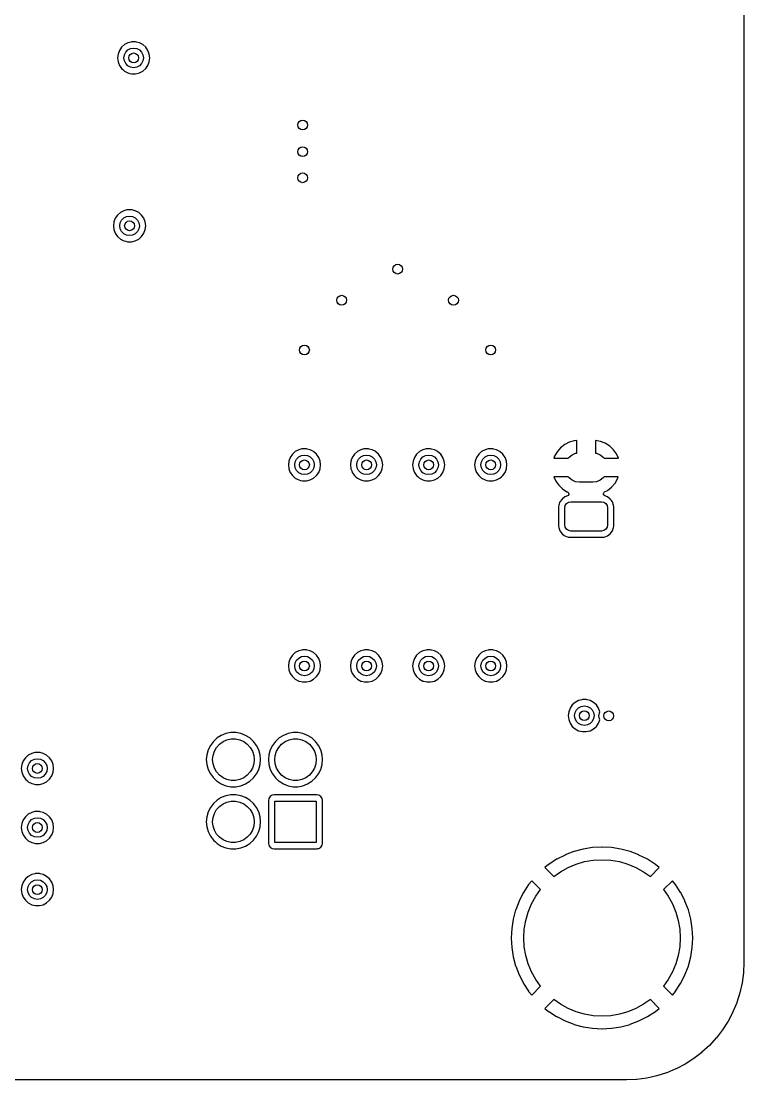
# Model space of a CAD drawing. Extents: x 106.8 to 191.4, y -142.2 to -57.6.
# Drawn here: x 161.81 to 191.36, y -142.21 to -98.93 of the extents above; entities that cross this region are included whole.
import ezdxf

# ---------------------------------------------------------------- set-up
doc = ezdxf.new("R2010")
doc.units = 0
doc.layers.add('BLACK', color=7, linetype='CONTINUOUS')

msp = doc.modelspace()

# ---------------------------------------------------------------- linework, layer by layer
at = {"layer": 'BLACK', "linetype": 'CONTINUOUS'}
for p, q in [((191.362, -62.4105), (191.362, -137.407)), ((166.033, -99.889), (165.914, -99.9944)), ((166.173, -99.8151), (166.033, -99.889)), ((166.302, -99.7834), (166.173, -99.8151)), ((166.328, -99.7771), (166.302, -99.7834)), ((166.487, -99.7771), (166.328, -99.7771)), ((166.517, -99.7846), (166.487, -99.7771)), ((166.641, -99.8151), (166.517, -99.7846)), ((166.782, -99.889), (166.641, -99.8151)), ((166.901, -99.9944), (166.782, -99.889)), ((166.782, -99.889), (166.782, -99.889)), ((165.767, -100.274), (165.748, -100.432)), ((165.823, -100.125), (165.767, -100.274)), ((165.914, -99.9944), (165.823, -100.125)), ((166.007, -100.432), (166.027, -100.308)), ((166.027, -100.308), (166.083, -100.196)), ((166.083, -100.196), (166.172, -100.108)), ((166.172, -100.108), (166.283, -100.051)), ((166.283, -100.051), (166.407, -100.032)), ((166.407, -100.032), (166.531, -100.051)), ((166.531, -100.051), (166.642, -100.108)), ((166.642, -100.108), (166.731, -100.196)), ((166.731, -100.196), (166.788, -100.308)), ((166.788, -100.308), (166.807, -100.432)), ((166.991, -100.125), (166.901, -99.9944)), ((167.047, -100.274), (166.991, -100.125)), ((167.066, -100.432), (167.047, -100.274)), ((165.748, -100.432), (165.767, -100.589)), ((165.767, -100.589), (165.782, -100.629)), ((165.782, -100.629), (165.823, -100.738)), ((165.823, -100.738), (165.914, -100.869)), ((166.027, -100.555), (166.007, -100.432)), ((166.083, -100.667), (166.027, -100.555)), ((166.172, -100.755), (166.083, -100.667)), ((166.283, -100.812), (166.172, -100.755)), ((166.407, -100.832), (166.283, -100.812)), ((166.531, -100.812), (166.407, -100.832)), ((166.642, -100.755), (166.531, -100.812)), ((166.731, -100.667), (166.642, -100.755)), ((166.788, -100.555), (166.731, -100.667)), ((166.807, -100.432), (166.788, -100.555)), ((166.901, -100.869), (166.991, -100.738)), ((166.991, -100.738), (167.047, -100.589)), ((167.047, -100.589), (167.066, -100.432)), ((165.914, -100.869), (165.959, -100.909)), ((165.959, -100.909), (166.033, -100.974)), ((166.033, -100.974), (166.173, -101.048)), ((166.173, -101.048), (166.249, -101.067)), ((166.249, -101.067), (166.328, -101.086)), ((166.328, -101.086), (166.328, -101.086)), ((166.328, -101.086), (166.487, -101.086)), ((166.487, -101.086), (166.641, -101.048)), ((166.487, -101.086), (166.487, -101.086)), ((166.641, -101.048), (166.782, -100.974)), ((166.782, -100.974), (166.901, -100.869)), ((165.746, -106.858), (165.655, -106.989)), ((165.865, -106.753), (165.746, -106.858)), ((166.005, -106.679), (165.865, -106.753)), ((166.134, -106.647), (166.005, -106.679)), ((166.16, -106.641), (166.134, -106.647)), ((166.319, -106.641), (166.16, -106.641)), ((166.349, -106.649), (166.319, -106.641)), ((166.473, -106.679), (166.349, -106.649)), ((166.614, -106.753), (166.473, -106.679)), ((166.733, -106.858), (166.614, -106.753)), ((166.614, -106.753), (166.614, -106.753)), ((166.823, -106.989), (166.733, -106.858)), ((165.599, -107.138), (165.58, -107.296)), ((165.58, -107.296), (165.599, -107.453)), ((165.655, -106.989), (165.599, -107.138)), ((165.839, -107.296), (165.859, -107.172)), ((165.859, -107.419), (165.839, -107.296)), ((165.859, -107.172), (165.915, -107.06)), ((165.915, -107.06), (166.004, -106.972)), ((166.004, -106.972), (166.115, -106.915)), ((166.115, -106.915), (166.239, -106.896)), ((166.239, -106.896), (166.363, -106.915)), ((166.363, -106.915), (166.474, -106.972)), ((166.474, -106.972), (166.563, -107.06)), ((166.563, -107.06), (166.62, -107.172)), ((166.62, -107.172), (166.639, -107.296)), ((166.639, -107.296), (166.62, -107.419)), ((166.879, -107.138), (166.823, -106.989)), ((166.898, -107.296), (166.879, -107.138)), ((166.879, -107.453), (166.898, -107.296)), ((165.599, -107.453), (165.599, -107.453)), ((165.599, -107.453), (165.655, -107.602)), ((165.655, -107.602), (165.746, -107.733)), ((165.746, -107.733), (165.865, -107.838)), ((165.915, -107.531), (165.859, -107.419)), ((166.004, -107.619), (165.915, -107.531)), ((166.115, -107.676), (166.004, -107.619)), ((166.239, -107.696), (166.115, -107.676)), ((166.363, -107.676), (166.239, -107.696)), ((166.474, -107.619), (166.363, -107.676)), ((166.563, -107.531), (166.474, -107.619)), ((166.62, -107.419), (166.563, -107.531)), ((166.614, -107.838), (166.733, -107.733)), ((166.733, -107.733), (166.823, -107.602)), ((166.823, -107.602), (166.879, -107.453)), ((165.865, -107.838), (165.865, -107.838)), ((165.865, -107.838), (166.005, -107.912)), ((166.005, -107.912), (166.082, -107.931)), ((166.082, -107.931), (166.16, -107.95)), ((166.16, -107.95), (166.16, -107.95)), ((166.16, -107.95), (166.319, -107.95)), ((166.319, -107.95), (166.473, -107.912)), ((166.319, -107.95), (166.319, -107.95)), ((166.473, -107.912), (166.614, -107.838)), ((173.313, -116.414), (173.287, -116.42)), ((173.472, -116.414), (173.313, -116.414)), ((173.502, -116.422), (173.472, -116.414)), ((175.853, -116.414), (175.827, -116.42)), ((176.012, -116.414), (175.853, -116.414)), ((176.042, -116.422), (176.012, -116.414)), ((178.393, -116.414), (178.367, -116.42)), ((178.552, -116.414), (178.393, -116.414)), ((178.582, -116.422), (178.552, -116.414)), ((180.933, -116.414), (180.907, -116.42)), ((181.092, -116.414), (180.933, -116.414)), ((181.122, -116.422), (181.092, -116.414)), ((183.869, -116.371), (183.73, -116.531)), ((184.035, -116.24), (183.869, -116.371)), ((184.223, -116.143), (184.035, -116.24)), ((184.426, -116.084), (184.223, -116.143)), ((184.531, -116.074), (184.426, -116.084)), ((184.531, -116.591), (184.531, -116.074)), ((185.501, -116.109), (185.293, -116.069)), ((185.293, -116.069), (185.293, -116.591)), ((185.697, -116.187), (185.501, -116.109)), ((185.875, -116.302), (185.697, -116.187)), ((186.028, -116.448), (185.875, -116.302)), ((172.808, -116.762), (172.752, -116.911)), ((172.899, -116.631), (172.808, -116.762)), ((173.018, -116.526), (172.899, -116.631)), ((173.012, -116.945), (173.068, -116.833)), ((173.158, -116.452), (173.018, -116.526)), ((173.068, -116.833), (173.157, -116.745)), ((173.157, -116.745), (173.268, -116.688)), ((173.287, -116.42), (173.158, -116.452)), ((173.268, -116.688), (173.392, -116.669)), ((173.392, -116.669), (173.516, -116.688)), ((173.626, -116.452), (173.502, -116.422)), ((173.516, -116.688), (173.627, -116.745)), ((173.767, -116.526), (173.626, -116.452)), ((173.627, -116.745), (173.716, -116.833)), ((173.716, -116.833), (173.773, -116.945)), ((173.772, -116.531), (173.767, -116.526)), ((173.886, -116.631), (173.772, -116.531)), ((173.976, -116.762), (173.886, -116.631)), ((174.032, -116.911), (173.976, -116.762)), ((175.348, -116.762), (175.292, -116.911)), ((175.439, -116.631), (175.348, -116.762)), ((175.558, -116.526), (175.439, -116.631)), ((175.552, -116.945), (175.608, -116.833)), ((175.698, -116.452), (175.558, -116.526)), ((175.608, -116.833), (175.697, -116.745)), ((175.697, -116.745), (175.808, -116.688)), ((175.827, -116.42), (175.698, -116.452)), ((175.808, -116.688), (175.932, -116.669)), ((175.932, -116.669), (176.056, -116.688)), ((176.166, -116.452), (176.042, -116.422)), ((176.056, -116.688), (176.167, -116.745)), ((176.307, -116.526), (176.166, -116.452)), ((176.167, -116.745), (176.256, -116.833)), ((176.256, -116.833), (176.313, -116.945)), ((176.312, -116.531), (176.307, -116.526)), ((176.426, -116.631), (176.312, -116.531)), ((176.516, -116.762), (176.426, -116.631)), ((176.572, -116.911), (176.516, -116.762)), ((177.888, -116.762), (177.832, -116.911)), ((177.979, -116.631), (177.888, -116.762)), ((178.098, -116.526), (177.979, -116.631)), ((178.092, -116.945), (178.148, -116.833)), ((178.238, -116.452), (178.098, -116.526)), ((178.148, -116.833), (178.237, -116.745)), ((178.237, -116.745), (178.348, -116.688)), ((178.367, -116.42), (178.238, -116.452)), ((178.348, -116.688), (178.472, -116.669)), ((178.472, -116.669), (178.596, -116.688)), ((178.706, -116.452), (178.582, -116.422)), ((178.596, -116.688), (178.707, -116.745)), ((178.847, -116.526), (178.706, -116.452)), ((178.707, -116.745), (178.796, -116.833)), ((178.796, -116.833), (178.853, -116.945)), ((178.852, -116.531), (178.847, -116.526)), ((178.966, -116.631), (178.852, -116.531)), ((179.056, -116.762), (178.966, -116.631)), ((179.112, -116.911), (179.056, -116.762)), ((180.428, -116.762), (180.372, -116.911)), ((180.519, -116.631), (180.428, -116.762)), ((180.638, -116.526), (180.519, -116.631)), ((180.632, -116.945), (180.688, -116.833)), ((180.778, -116.452), (180.638, -116.526)), ((180.688, -116.833), (180.777, -116.745)), ((180.777, -116.745), (180.888, -116.688)), ((180.907, -116.42), (180.778, -116.452)), ((180.888, -116.688), (181.012, -116.669)), ((181.012, -116.669), (181.136, -116.688)), ((181.246, -116.452), (181.122, -116.422)), ((181.136, -116.688), (181.247, -116.745)), ((181.387, -116.526), (181.246, -116.452)), ((181.247, -116.745), (181.336, -116.833)), ((181.336, -116.833), (181.393, -116.945)), ((181.392, -116.531), (181.387, -116.526)), ((181.506, -116.631), (181.392, -116.531)), ((181.596, -116.762), (181.506, -116.631)), ((181.609, -116.796), (181.596, -116.762)), ((181.652, -116.911), (181.609, -116.796)), ((183.625, -116.714), (183.596, -116.796)), ((183.596, -116.796), (184.18, -116.796)), ((183.73, -116.531), (183.625, -116.714)), ((184.18, -116.796), (184.213, -116.752)), ((184.213, -116.752), (184.337, -116.657)), ((184.337, -116.657), (184.482, -116.597)), ((184.482, -116.597), (184.531, -116.591)), ((185.293, -116.591), (185.342, -116.597)), ((185.342, -116.597), (185.487, -116.657)), ((185.487, -116.657), (185.611, -116.752)), ((185.611, -116.752), (185.645, -116.796)), ((185.645, -116.796), (186.231, -116.796)), ((186.151, -116.62), (186.028, -116.448)), ((186.231, -116.796), (186.151, -116.62)), ((172.752, -116.911), (172.733, -117.069)), ((172.733, -117.069), (172.752, -117.226)), ((172.752, -117.226), (172.785, -117.314)), ((172.992, -117.069), (173.012, -116.945)), ((173.012, -117.192), (172.992, -117.069)), ((173.068, -117.304), (173.012, -117.192)), ((173.773, -117.192), (173.716, -117.304)), ((173.773, -116.945), (173.792, -117.069)), ((173.792, -117.069), (173.773, -117.192)), ((173.976, -117.375), (174.032, -117.226)), ((174.051, -117.069), (174.032, -116.911)), ((174.032, -117.226), (174.051, -117.069)), ((175.292, -116.911), (175.273, -117.069)), ((175.273, -117.069), (175.292, -117.226)), ((175.292, -117.226), (175.325, -117.314)), ((175.532, -117.069), (175.552, -116.945)), ((175.552, -117.192), (175.532, -117.069)), ((175.608, -117.304), (175.552, -117.192)), ((176.313, -117.192), (176.256, -117.304)), ((176.313, -116.945), (176.332, -117.069)), ((176.332, -117.069), (176.313, -117.192)), ((176.516, -117.375), (176.572, -117.226)), ((176.591, -117.069), (176.572, -116.911)), ((176.572, -117.226), (176.591, -117.069)), ((176.591, -117.069), (176.591, -117.069)), ((177.832, -116.911), (177.813, -117.069)), ((177.813, -117.069), (177.832, -117.226)), ((177.832, -117.226), (177.865, -117.314)), ((178.072, -117.069), (178.092, -116.945)), ((178.092, -117.192), (178.072, -117.069)), ((178.148, -117.304), (178.092, -117.192)), ((178.853, -117.192), (178.796, -117.304)), ((178.853, -116.945), (178.872, -117.069)), ((178.872, -117.069), (178.853, -117.192)), ((179.056, -117.375), (179.112, -117.226)), ((179.131, -117.069), (179.112, -116.911)), ((179.112, -117.226), (179.131, -117.069)), ((180.372, -116.911), (180.353, -117.069)), ((180.353, -117.069), (180.372, -117.226)), ((180.372, -117.226), (180.405, -117.314)), ((180.612, -117.069), (180.632, -116.945)), ((180.632, -117.192), (180.612, -117.069)), ((180.688, -117.304), (180.632, -117.192)), ((181.393, -117.192), (181.336, -117.304)), ((181.393, -116.945), (181.412, -117.069)), ((181.412, -117.069), (181.393, -117.192)), ((181.596, -117.375), (181.652, -117.226)), ((181.671, -117.069), (181.652, -116.911)), ((181.652, -117.226), (181.654, -117.208)), ((181.654, -117.208), (181.671, -117.069)), ((172.785, -117.314), (172.808, -117.375)), ((172.808, -117.375), (172.899, -117.506)), ((172.899, -117.506), (172.957, -117.558)), ((172.957, -117.558), (173.018, -117.611)), ((173.018, -117.611), (173.158, -117.685)), ((173.157, -117.392), (173.068, -117.304)), ((173.268, -117.449), (173.157, -117.392)), ((173.158, -117.685), (173.235, -117.704)), ((173.235, -117.704), (173.313, -117.723)), ((173.392, -117.469), (173.268, -117.449)), ((173.516, -117.449), (173.392, -117.469)), ((173.472, -117.723), (173.626, -117.685)), ((173.627, -117.392), (173.516, -117.449)), ((173.626, -117.685), (173.767, -117.611)), ((173.716, -117.304), (173.627, -117.392)), ((173.767, -117.611), (173.886, -117.506)), ((173.886, -117.506), (173.976, -117.375)), ((175.325, -117.314), (175.348, -117.375)), ((175.348, -117.375), (175.439, -117.506)), ((175.439, -117.506), (175.497, -117.558)), ((175.497, -117.558), (175.558, -117.611)), ((175.558, -117.611), (175.698, -117.685)), ((175.697, -117.392), (175.608, -117.304)), ((175.808, -117.449), (175.697, -117.392)), ((175.698, -117.685), (175.775, -117.704)), ((175.775, -117.704), (175.853, -117.723)), ((175.932, -117.469), (175.808, -117.449)), ((176.056, -117.449), (175.932, -117.469)), ((176.012, -117.723), (176.166, -117.685)), ((176.167, -117.392), (176.056, -117.449)), ((176.166, -117.685), (176.307, -117.611)), ((176.256, -117.304), (176.167, -117.392)), ((176.307, -117.611), (176.426, -117.506)), ((176.426, -117.506), (176.516, -117.375)), ((177.865, -117.314), (177.888, -117.375)), ((177.888, -117.375), (177.979, -117.506)), ((177.979, -117.506), (178.037, -117.558)), ((178.037, -117.558), (178.098, -117.611)), ((178.098, -117.611), (178.238, -117.685)), ((178.237, -117.392), (178.148, -117.304)), ((178.348, -117.449), (178.237, -117.392)), ((178.238, -117.685), (178.315, -117.704)), ((178.315, -117.704), (178.393, -117.723)), ((178.472, -117.469), (178.348, -117.449)), ((178.596, -117.449), (178.472, -117.469)), ((178.552, -117.723), (178.706, -117.685)), ((178.707, -117.392), (178.596, -117.449)), ((178.706, -117.685), (178.847, -117.611)), ((178.796, -117.304), (178.707, -117.392)), ((178.847, -117.611), (178.966, -117.506)), ((178.966, -117.506), (179.056, -117.375)), ((180.405, -117.314), (180.428, -117.375)), ((180.428, -117.375), (180.519, -117.506)), ((180.519, -117.506), (180.577, -117.558)), ((180.577, -117.558), (180.638, -117.611)), ((180.638, -117.611), (180.778, -117.685)), ((180.777, -117.392), (180.688, -117.304)), ((180.888, -117.449), (180.777, -117.392)), ((180.778, -117.685), (180.855, -117.704)), ((180.855, -117.704), (180.933, -117.723)), ((181.012, -117.469), (180.888, -117.449)), ((181.136, -117.449), (181.012, -117.469)), ((181.092, -117.723), (181.246, -117.685)), ((181.247, -117.392), (181.136, -117.449)), ((181.246, -117.685), (181.387, -117.611)), ((181.336, -117.304), (181.247, -117.392)), ((181.387, -117.611), (181.447, -117.558)), ((181.447, -117.558), (181.506, -117.506)), ((181.506, -117.506), (181.596, -117.375)), ((184.18, -117.558), (183.593, -117.558)), ((183.593, -117.558), (183.673, -117.733)), ((184.213, -117.601), (184.18, -117.558)), ((184.337, -117.696), (184.213, -117.601)), ((184.482, -117.756), (184.337, -117.696)), ((185.487, -117.696), (185.342, -117.756)), ((185.611, -117.601), (185.487, -117.696)), ((185.645, -117.558), (185.611, -117.601)), ((186.228, -117.558), (185.645, -117.558)), ((186.094, -117.822), (186.2, -117.639)), ((186.2, -117.639), (186.228, -117.558)), ((173.313, -117.723), (173.313, -117.723)), ((173.313, -117.723), (173.472, -117.723)), ((173.472, -117.723), (173.472, -117.723)), ((175.853, -117.723), (175.853, -117.723)), ((175.853, -117.723), (176.012, -117.723)), ((176.012, -117.723), (176.012, -117.723)), ((178.393, -117.723), (178.393, -117.723)), ((178.393, -117.723), (178.552, -117.723)), ((178.552, -117.723), (178.552, -117.723)), ((180.933, -117.723), (180.933, -117.723)), ((180.933, -117.723), (181.092, -117.723)), ((181.092, -117.723), (181.092, -117.723)), ((183.673, -117.733), (183.796, -117.905)), ((183.796, -117.905), (183.949, -118.052)), ((183.949, -118.052), (184.127, -118.166)), ((184.637, -117.777), (184.482, -117.756)), ((185.187, -117.777), (184.637, -117.777)), ((185.342, -117.756), (185.187, -117.777)), ((185.663, -118.178), (185.789, -118.113)), ((185.789, -118.113), (185.955, -117.982)), ((185.955, -117.982), (186.094, -117.822)), ((183.927, -118.466), (183.84, -118.582)), ((184.043, -118.379), (183.927, -118.466)), ((184.149, -118.34), (184.043, -118.379)), ((184.043, -118.379), (184.043, -118.379)), ((184.043, -118.379), (184.043, -118.379)), ((184.127, -118.166), (184.151, -118.176)), ((184.173, -118.326), (184.149, -118.34)), ((184.151, -118.176), (184.196, -118.216)), ((184.205, -118.275), (184.173, -118.326)), ((184.191, -118.596), (184.287, -118.577)), ((184.196, -118.216), (184.205, -118.275)), ((184.287, -118.577), (185.537, -118.577)), ((185.537, -118.577), (185.633, -118.596)), ((185.616, -118.24), (185.647, -118.188)), ((185.626, -118.3), (185.616, -118.24)), ((185.672, -118.339), (185.626, -118.3)), ((185.647, -118.188), (185.663, -118.178)), ((185.781, -118.379), (185.672, -118.339)), ((185.898, -118.466), (185.781, -118.379)), ((185.781, -118.379), (185.781, -118.379)), ((185.946, -118.531), (185.898, -118.466)), ((185.984, -118.582), (185.946, -118.531)), ((183.789, -118.718), (183.783, -118.776)), ((183.783, -118.776), (183.783, -118.776)), ((183.783, -118.776), (183.783, -118.778)), ((183.783, -118.778), (183.783, -118.781)), ((183.783, -118.781), (183.783, -118.781)), ((183.783, -118.781), (183.783, -119.573)), ((183.84, -118.582), (183.789, -118.718)), ((184.037, -118.827), (184.056, -118.731)), ((184.037, -119.527), (184.037, -118.827)), ((184.056, -118.731), (184.11, -118.65)), ((184.11, -118.65), (184.191, -118.596)), ((185.633, -118.596), (185.714, -118.65)), ((185.714, -118.65), (185.768, -118.731)), ((185.768, -118.731), (185.787, -118.827)), ((185.787, -118.827), (185.787, -119.527)), ((186.035, -118.718), (185.984, -118.582)), ((186.042, -118.778), (186.035, -118.718)), ((186.042, -119.575), (186.042, -118.778)), ((183.783, -119.573), (183.783, -119.573)), ((183.783, -119.573), (183.783, -119.575)), ((183.783, -119.575), (183.783, -119.577)), ((183.783, -119.577), (183.783, -119.577)), ((183.783, -119.577), (183.789, -119.635)), ((183.789, -119.635), (183.84, -119.771)), ((183.84, -119.771), (183.927, -119.887)), ((184.056, -119.622), (184.037, -119.527)), ((184.11, -119.703), (184.056, -119.622)), ((184.191, -119.758), (184.11, -119.703)), ((184.287, -119.777), (184.191, -119.758)), ((185.537, -119.777), (184.287, -119.777)), ((185.633, -119.758), (185.537, -119.777)), ((185.714, -119.703), (185.633, -119.758)), ((185.768, -119.622), (185.714, -119.703)), ((185.787, -119.527), (185.768, -119.622)), ((185.898, -119.887), (185.984, -119.771)), ((185.984, -119.771), (186.035, -119.635)), ((186.035, -119.635), (186.042, -119.575)), ((183.927, -119.887), (184.014, -119.952)), ((184.014, -119.952), (184.043, -119.974)), ((184.043, -119.974), (184.179, -120.025)), ((184.179, -120.025), (184.239, -120.031)), ((184.239, -120.031), (185.585, -120.031)), ((185.585, -120.031), (185.588, -120.031)), ((185.588, -120.031), (185.598, -120.03)), ((185.588, -120.031), (185.588, -120.031)), ((185.598, -120.03), (185.645, -120.025)), ((185.645, -120.025), (185.781, -119.974)), ((185.781, -119.974), (185.898, -119.887)), ((173.313, -124.634), (173.287, -124.64)), ((173.472, -124.634), (173.313, -124.634)), ((173.502, -124.642), (173.472, -124.634)), ((175.853, -124.634), (175.827, -124.64)), ((176.012, -124.634), (175.853, -124.634)), ((176.042, -124.642), (176.012, -124.634)), ((178.393, -124.634), (178.367, -124.64)), ((178.552, -124.634), (178.393, -124.634)), ((178.582, -124.642), (178.552, -124.634)), ((180.933, -124.634), (180.907, -124.64)), ((181.092, -124.634), (180.933, -124.634)), ((181.122, -124.642), (181.092, -124.634)), ((172.808, -124.982), (172.752, -125.131)), ((172.899, -124.851), (172.808, -124.982)), ((173.018, -124.746), (172.899, -124.851)), ((173.012, -125.165), (173.068, -125.053)), ((173.158, -124.672), (173.018, -124.746)), ((173.068, -125.053), (173.157, -124.965)), ((173.157, -124.965), (173.268, -124.908)), ((173.287, -124.64), (173.158, -124.672)), ((173.268, -124.908), (173.392, -124.889)), ((173.392, -124.889), (173.516, -124.908)), ((173.626, -124.672), (173.502, -124.642)), ((173.516, -124.908), (173.627, -124.965)), ((173.767, -124.746), (173.626, -124.672)), ((173.627, -124.965), (173.716, -125.053)), ((173.716, -125.053), (173.773, -125.165)), ((173.886, -124.851), (173.767, -124.746)), ((173.767, -124.746), (173.767, -124.746)), ((173.976, -124.982), (173.886, -124.851)), ((174.032, -125.131), (173.976, -124.982)), ((175.348, -124.982), (175.292, -125.131)), ((175.439, -124.851), (175.348, -124.982)), ((175.558, -124.746), (175.439, -124.851)), ((175.552, -125.165), (175.608, -125.053)), ((175.698, -124.672), (175.558, -124.746)), ((175.608, -125.053), (175.697, -124.965)), ((175.697, -124.965), (175.808, -124.908)), ((175.827, -124.64), (175.698, -124.672)), ((175.808, -124.908), (175.932, -124.889)), ((175.932, -124.889), (176.056, -124.908)), ((176.166, -124.672), (176.042, -124.642)), ((176.056, -124.908), (176.167, -124.965)), ((176.307, -124.746), (176.166, -124.672)), ((176.167, -124.965), (176.256, -125.053)), ((176.256, -125.053), (176.313, -125.165)), ((176.426, -124.851), (176.307, -124.746)), ((176.307, -124.746), (176.307, -124.746)), ((176.516, -124.982), (176.426, -124.851)), ((176.572, -125.131), (176.516, -124.982)), ((177.888, -124.982), (177.832, -125.131)), ((177.979, -124.851), (177.888, -124.982)), ((178.098, -124.746), (177.979, -124.851)), ((178.092, -125.165), (178.148, -125.053)), ((178.238, -124.672), (178.098, -124.746)), ((178.148, -125.053), (178.237, -124.965)), ((178.237, -124.965), (178.348, -124.908)), ((178.367, -124.64), (178.238, -124.672)), ((178.348, -124.908), (178.472, -124.889)), ((178.472, -124.889), (178.596, -124.908)), ((178.706, -124.672), (178.582, -124.642)), ((178.596, -124.908), (178.707, -124.965)), ((178.847, -124.746), (178.706, -124.672)), ((178.707, -124.965), (178.796, -125.053)), ((178.796, -125.053), (178.853, -125.165)), ((178.966, -124.851), (178.847, -124.746)), ((178.847, -124.746), (178.847, -124.746)), ((179.056, -124.982), (178.966, -124.851)), ((179.112, -125.131), (179.056, -124.982)), ((180.428, -124.982), (180.372, -125.131)), ((180.519, -124.851), (180.428, -124.982)), ((180.638, -124.746), (180.519, -124.851)), ((180.632, -125.165), (180.688, -125.053)), ((180.778, -124.672), (180.638, -124.746)), ((180.688, -125.053), (180.777, -124.965)), ((180.777, -124.965), (180.888, -124.908)), ((180.907, -124.64), (180.778, -124.672)), ((180.888, -124.908), (181.012, -124.889)), ((181.012, -124.889), (181.136, -124.908)), ((181.246, -124.672), (181.122, -124.642)), ((181.136, -124.908), (181.247, -124.965)), ((181.387, -124.746), (181.246, -124.672)), ((181.247, -124.965), (181.336, -125.053)), ((181.336, -125.053), (181.393, -125.165)), ((181.506, -124.851), (181.387, -124.746)), ((181.387, -124.746), (181.387, -124.746)), ((181.596, -124.982), (181.506, -124.851)), ((181.652, -125.131), (181.596, -124.982)), ((172.752, -125.131), (172.733, -125.289)), ((172.733, -125.289), (172.752, -125.446)), ((172.752, -125.446), (172.752, -125.446)), ((172.752, -125.446), (172.808, -125.595)), ((172.992, -125.289), (173.012, -125.165)), ((173.012, -125.412), (172.992, -125.289)), ((173.068, -125.524), (173.012, -125.412)), ((173.773, -125.412), (173.716, -125.524)), ((173.773, -125.165), (173.792, -125.289)), ((173.792, -125.289), (173.773, -125.412)), ((173.976, -125.595), (174.032, -125.446)), ((174.051, -125.289), (174.032, -125.131)), ((174.032, -125.446), (174.051, -125.289)), ((174.051, -125.289), (174.051, -125.289)), ((175.292, -125.131), (175.273, -125.289)), ((175.273, -125.289), (175.292, -125.446)), ((175.292, -125.446), (175.292, -125.446)), ((175.292, -125.446), (175.348, -125.595)), ((175.532, -125.289), (175.552, -125.165)), ((175.552, -125.412), (175.532, -125.289)), ((175.608, -125.524), (175.552, -125.412)), ((176.313, -125.412), (176.256, -125.524)), ((176.313, -125.165), (176.332, -125.289)), ((176.332, -125.289), (176.313, -125.412)), ((176.516, -125.595), (176.572, -125.446)), ((176.591, -125.289), (176.572, -125.131)), ((176.572, -125.446), (176.591, -125.289)), ((177.832, -125.131), (177.813, -125.289)), ((177.813, -125.289), (177.832, -125.446)), ((177.832, -125.446), (177.832, -125.446)), ((177.832, -125.446), (177.888, -125.595)), ((178.072, -125.289), (178.092, -125.165)), ((178.092, -125.412), (178.072, -125.289)), ((178.148, -125.524), (178.092, -125.412)), ((178.853, -125.412), (178.796, -125.524)), ((178.853, -125.165), (178.872, -125.289)), ((178.872, -125.289), (178.853, -125.412)), ((179.056, -125.595), (179.112, -125.446)), ((179.131, -125.289), (179.112, -125.131)), ((179.112, -125.446), (179.131, -125.289)), ((179.131, -125.289), (179.131, -125.289)), ((180.372, -125.131), (180.353, -125.289)), ((180.353, -125.289), (180.372, -125.446)), ((180.372, -125.446), (180.372, -125.446)), ((180.372, -125.446), (180.428, -125.595)), ((180.612, -125.289), (180.632, -125.165)), ((180.632, -125.412), (180.612, -125.289)), ((180.688, -125.524), (180.632, -125.412)), ((181.393, -125.412), (181.336, -125.524)), ((181.393, -125.165), (181.412, -125.289)), ((181.412, -125.289), (181.393, -125.412)), ((181.596, -125.595), (181.652, -125.446)), ((181.671, -125.289), (181.652, -125.131)), ((181.652, -125.446), (181.671, -125.289)), ((172.808, -125.595), (172.899, -125.726)), ((172.899, -125.726), (173.018, -125.831)), ((173.018, -125.831), (173.018, -125.831)), ((173.018, -125.831), (173.158, -125.905)), ((173.157, -125.612), (173.068, -125.524)), ((173.268, -125.669), (173.157, -125.612)), ((173.158, -125.905), (173.19, -125.913)), ((173.19, -125.913), (173.313, -125.943)), ((173.392, -125.689), (173.268, -125.669)), ((173.516, -125.669), (173.392, -125.689)), ((173.472, -125.943), (173.626, -125.905)), ((173.627, -125.612), (173.516, -125.669)), ((173.626, -125.905), (173.767, -125.831)), ((173.716, -125.524), (173.627, -125.612)), ((173.767, -125.831), (173.886, -125.726)), ((173.886, -125.726), (173.976, -125.595)), ((175.348, -125.595), (175.439, -125.726)), ((175.439, -125.726), (175.558, -125.831)), ((175.558, -125.831), (175.558, -125.831)), ((175.558, -125.831), (175.698, -125.905)), ((175.697, -125.612), (175.608, -125.524)), ((175.808, -125.669), (175.697, -125.612)), ((175.698, -125.905), (175.73, -125.913)), ((175.73, -125.913), (175.853, -125.943)), ((175.932, -125.689), (175.808, -125.669)), ((176.056, -125.669), (175.932, -125.689)), ((176.012, -125.943), (176.166, -125.905)), ((176.167, -125.612), (176.056, -125.669)), ((176.166, -125.905), (176.307, -125.831)), ((176.256, -125.524), (176.167, -125.612)), ((176.307, -125.831), (176.426, -125.726)), ((176.426, -125.726), (176.516, -125.595)), ((177.888, -125.595), (177.979, -125.726)), ((177.979, -125.726), (178.098, -125.831)), ((178.098, -125.831), (178.098, -125.831)), ((178.098, -125.831), (178.238, -125.905)), ((178.237, -125.612), (178.148, -125.524)), ((178.348, -125.669), (178.237, -125.612)), ((178.238, -125.905), (178.27, -125.913)), ((178.27, -125.913), (178.393, -125.943)), ((178.472, -125.689), (178.348, -125.669)), ((178.596, -125.669), (178.472, -125.689)), ((178.552, -125.943), (178.706, -125.905)), ((178.707, -125.612), (178.596, -125.669)), ((178.706, -125.905), (178.847, -125.831)), ((178.796, -125.524), (178.707, -125.612)), ((178.847, -125.831), (178.966, -125.726)), ((178.966, -125.726), (179.056, -125.595)), ((180.428, -125.595), (180.519, -125.726)), ((180.519, -125.726), (180.638, -125.831)), ((180.638, -125.831), (180.638, -125.831)), ((180.638, -125.831), (180.778, -125.905)), ((180.777, -125.612), (180.688, -125.524)), ((180.888, -125.669), (180.777, -125.612)), ((180.778, -125.905), (180.81, -125.913)), ((180.81, -125.913), (180.933, -125.943)), ((181.012, -125.689), (180.888, -125.669)), ((181.136, -125.669), (181.012, -125.689)), ((181.092, -125.943), (181.246, -125.905)), ((181.247, -125.612), (181.136, -125.669)), ((181.246, -125.905), (181.387, -125.831)), ((181.336, -125.524), (181.247, -125.612)), ((181.387, -125.831), (181.506, -125.726)), ((181.506, -125.726), (181.596, -125.595)), ((173.313, -125.943), (173.313, -125.943)), ((173.313, -125.943), (173.472, -125.943)), ((173.472, -125.943), (173.472, -125.943)), ((175.853, -125.943), (175.853, -125.943)), ((175.853, -125.943), (176.012, -125.943)), ((176.012, -125.943), (176.012, -125.943)), ((178.393, -125.943), (178.393, -125.943)), ((178.393, -125.943), (178.552, -125.943)), ((178.552, -125.943), (178.552, -125.943)), ((180.933, -125.943), (180.933, -125.943)), ((180.933, -125.943), (181.092, -125.943)), ((181.092, -125.943), (181.092, -125.943)), ((184.464, -126.778), (184.345, -126.883)), ((184.605, -126.704), (184.464, -126.778)), ((184.734, -126.672), (184.605, -126.704)), ((184.759, -126.666), (184.734, -126.672)), ((184.918, -126.666), (184.759, -126.666)), ((184.949, -126.674), (184.918, -126.666)), ((185.072, -126.704), (184.949, -126.674)), ((185.213, -126.778), (185.072, -126.704)), ((185.332, -126.883), (185.213, -126.778)), ((185.213, -126.778), (185.213, -126.778)), ((184.198, -127.163), (184.179, -127.321)), ((184.255, -127.014), (184.198, -127.163)), ((184.345, -126.883), (184.255, -127.014)), ((184.439, -127.321), (184.458, -127.197)), ((184.458, -127.197), (184.515, -127.085)), ((184.515, -127.085), (184.604, -126.997)), ((184.604, -126.997), (184.715, -126.94)), ((184.715, -126.94), (184.839, -126.921)), ((184.839, -126.921), (184.962, -126.94)), ((184.962, -126.94), (185.074, -126.997)), ((185.074, -126.997), (185.162, -127.085)), ((185.162, -127.085), (185.219, -127.197)), ((185.219, -127.197), (185.239, -127.321)), ((185.422, -127.014), (185.332, -126.883)), ((185.479, -127.163), (185.422, -127.014)), ((185.438, -127.329), (185.458, -127.205)), ((185.458, -127.205), (185.479, -127.163)), ((185.479, -127.163), (185.479, -127.163)), ((184.179, -127.321), (184.198, -127.478)), ((184.198, -127.478), (184.198, -127.478)), ((184.198, -127.478), (184.255, -127.627)), ((184.255, -127.627), (184.345, -127.758)), ((184.458, -127.444), (184.439, -127.321)), ((184.515, -127.556), (184.458, -127.444)), ((184.604, -127.644), (184.515, -127.556)), ((184.715, -127.701), (184.604, -127.644)), ((185.074, -127.644), (184.962, -127.701)), ((185.162, -127.556), (185.074, -127.644)), ((185.219, -127.444), (185.162, -127.556)), ((185.239, -127.321), (185.219, -127.444)), ((185.332, -127.758), (185.422, -127.627)), ((185.422, -127.627), (185.475, -127.487)), ((185.458, -127.452), (185.438, -127.329)), ((185.475, -127.487), (185.458, -127.452)), ((170.183, -128.053), (169.992, -128.127)), ((170.384, -128.015), (170.183, -128.053)), ((170.588, -128.015), (170.384, -128.015)), ((170.384, -128.015), (170.384, -128.015)), ((170.79, -128.053), (170.588, -128.015)), ((170.588, -128.015), (170.588, -128.015)), ((170.981, -128.127), (170.79, -128.053)), ((172.723, -128.053), (172.532, -128.127)), ((172.924, -128.015), (172.723, -128.053)), ((173.128, -128.015), (172.924, -128.015)), ((172.924, -128.015), (172.924, -128.015)), ((173.33, -128.053), (173.128, -128.015)), ((173.128, -128.015), (173.128, -128.015)), ((173.521, -128.127), (173.33, -128.053)), ((184.345, -127.758), (184.464, -127.863)), ((184.464, -127.863), (184.464, -127.863)), ((184.464, -127.863), (184.605, -127.937)), ((184.605, -127.937), (184.682, -127.956)), ((184.682, -127.956), (184.759, -127.975)), ((184.839, -127.721), (184.715, -127.701)), ((184.759, -127.975), (184.759, -127.975)), ((184.759, -127.975), (184.918, -127.975)), ((184.962, -127.701), (184.839, -127.721)), ((184.918, -127.975), (185.072, -127.937)), ((184.918, -127.975), (184.918, -127.975)), ((185.072, -127.937), (185.213, -127.863)), ((185.213, -127.863), (185.332, -127.758)), ((169.666, -128.372), (169.543, -128.536)), ((169.818, -128.234), (169.666, -128.372)), ((169.798, -128.62), (169.917, -128.488)), ((169.992, -128.127), (169.818, -128.234)), ((169.917, -128.488), (170.061, -128.383)), ((170.061, -128.383), (170.223, -128.311)), ((170.223, -128.311), (170.397, -128.274)), ((170.397, -128.274), (170.575, -128.274)), ((170.575, -128.274), (170.749, -128.311)), ((170.749, -128.311), (170.911, -128.383)), ((170.911, -128.383), (171.055, -128.488)), ((171.155, -128.234), (170.981, -128.127)), ((171.055, -128.488), (171.174, -128.62)), ((171.306, -128.372), (171.155, -128.234)), ((171.155, -128.234), (171.155, -128.234)), ((171.429, -128.536), (171.306, -128.372)), ((172.206, -128.372), (172.083, -128.536)), ((172.358, -128.234), (172.206, -128.372)), ((172.338, -128.62), (172.457, -128.488)), ((172.532, -128.127), (172.358, -128.234)), ((172.457, -128.488), (172.601, -128.383)), ((172.601, -128.383), (172.763, -128.311)), ((172.763, -128.311), (172.937, -128.274)), ((172.937, -128.274), (173.115, -128.274)), ((173.115, -128.274), (173.289, -128.311)), ((173.289, -128.311), (173.451, -128.383)), ((173.451, -128.383), (173.595, -128.488)), ((173.695, -128.234), (173.521, -128.127)), ((173.595, -128.488), (173.714, -128.62)), ((173.846, -128.372), (173.695, -128.234)), ((173.695, -128.234), (173.695, -128.234)), ((173.969, -128.536), (173.846, -128.372)), ((162.096, -128.937), (161.977, -129.042)), ((162.236, -128.863), (162.096, -128.937)), ((162.365, -128.831), (162.236, -128.863)), ((162.391, -128.825), (162.365, -128.831)), ((162.55, -128.825), (162.391, -128.825)), ((162.58, -128.833), (162.55, -128.825)), ((162.704, -128.863), (162.58, -128.833)), ((162.845, -128.937), (162.704, -128.863)), ((162.964, -129.042), (162.845, -128.937)), ((162.845, -128.937), (162.845, -128.937)), ((169.396, -128.916), (169.377, -129.12)), ((169.452, -128.719), (169.396, -128.916)), ((169.543, -128.536), (169.452, -128.719)), ((169.636, -129.12), (169.655, -128.943)), ((169.655, -128.943), (169.71, -128.774)), ((169.71, -128.774), (169.798, -128.62)), ((171.174, -128.62), (171.263, -128.774)), ((171.263, -128.774), (171.318, -128.943)), ((171.318, -128.943), (171.336, -129.12)), ((171.52, -128.719), (171.429, -128.536)), ((171.576, -128.916), (171.52, -128.719)), ((171.595, -129.12), (171.576, -128.916)), ((171.936, -128.916), (171.917, -129.12)), ((171.992, -128.719), (171.936, -128.916)), ((172.083, -128.536), (171.992, -128.719)), ((172.176, -129.12), (172.195, -128.943)), ((172.195, -128.943), (172.25, -128.774)), ((172.25, -128.774), (172.338, -128.62)), ((173.714, -128.62), (173.803, -128.774)), ((173.803, -128.774), (173.858, -128.943)), ((173.858, -128.943), (173.876, -129.12)), ((174.06, -128.719), (173.969, -128.536)), ((174.116, -128.916), (174.06, -128.719)), ((174.135, -129.12), (174.116, -128.916)), ((161.83, -129.322), (161.811, -129.48)), ((161.886, -129.173), (161.83, -129.322)), ((161.977, -129.042), (161.886, -129.173)), ((162.07, -129.48), (162.09, -129.356)), ((162.09, -129.356), (162.146, -129.244)), ((162.146, -129.244), (162.235, -129.156)), ((162.235, -129.156), (162.346, -129.099)), ((162.346, -129.099), (162.47, -129.08)), ((162.47, -129.08), (162.594, -129.099)), ((162.594, -129.099), (162.705, -129.156)), ((162.705, -129.156), (162.794, -129.244)), ((162.794, -129.244), (162.851, -129.356)), ((162.851, -129.356), (162.87, -129.48)), ((163.017, -129.12), (162.964, -129.042)), ((163.054, -129.173), (163.017, -129.12)), ((163.11, -129.322), (163.054, -129.173)), ((163.129, -129.48), (163.11, -129.322)), ((169.377, -129.12), (169.396, -129.323)), ((169.396, -129.323), (169.452, -129.52)), ((169.655, -129.296), (169.636, -129.12)), ((169.71, -129.465), (169.655, -129.296)), ((171.318, -129.296), (171.263, -129.465)), ((171.336, -129.12), (171.318, -129.296)), ((171.52, -129.52), (171.576, -129.323)), ((171.576, -129.323), (171.595, -129.12)), ((171.917, -129.12), (171.936, -129.323)), ((171.936, -129.323), (171.992, -129.52)), ((172.195, -129.296), (172.176, -129.12)), ((172.25, -129.465), (172.195, -129.296)), ((173.858, -129.296), (173.803, -129.465)), ((173.876, -129.12), (173.858, -129.296)), ((174.06, -129.52), (174.116, -129.323)), ((174.116, -129.323), (174.135, -129.12)), ((161.811, -129.48), (161.83, -129.637)), ((161.83, -129.637), (161.855, -129.704)), ((161.855, -129.704), (161.886, -129.786)), ((161.886, -129.786), (161.977, -129.917)), ((162.09, -129.603), (162.07, -129.48)), ((162.146, -129.715), (162.09, -129.603)), ((162.235, -129.803), (162.146, -129.715)), ((162.346, -129.86), (162.235, -129.803)), ((162.705, -129.803), (162.594, -129.86)), ((162.794, -129.715), (162.705, -129.803)), ((162.851, -129.603), (162.794, -129.715)), ((162.87, -129.48), (162.851, -129.603)), ((162.964, -129.917), (163.054, -129.786)), ((163.054, -129.786), (163.11, -129.637)), ((163.11, -129.637), (163.129, -129.48)), ((169.452, -129.52), (169.543, -129.704)), ((169.543, -129.704), (169.543, -129.704)), ((169.543, -129.704), (169.543, -129.704)), ((169.543, -129.704), (169.666, -129.867)), ((169.798, -129.619), (169.71, -129.465)), ((169.917, -129.751), (169.798, -129.619)), ((170.061, -129.856), (169.917, -129.751)), ((171.055, -129.751), (170.911, -129.856)), ((171.174, -129.619), (171.055, -129.751)), ((171.263, -129.465), (171.174, -129.619)), ((171.306, -129.867), (171.429, -129.704)), ((171.429, -129.704), (171.52, -129.52)), ((171.992, -129.52), (172.083, -129.704)), ((172.083, -129.704), (172.083, -129.704)), ((172.083, -129.704), (172.083, -129.704)), ((172.083, -129.704), (172.206, -129.867)), ((172.338, -129.619), (172.25, -129.465)), ((172.457, -129.751), (172.338, -129.619)), ((172.601, -129.856), (172.457, -129.751)), ((173.595, -129.751), (173.451, -129.856)), ((173.714, -129.619), (173.595, -129.751)), ((173.803, -129.465), (173.714, -129.619)), ((173.846, -129.867), (173.969, -129.704)), ((173.969, -129.704), (174.06, -129.52)), ((161.977, -129.917), (162.076, -130.005)), ((162.076, -130.005), (162.096, -130.022)), ((162.096, -130.022), (162.236, -130.096)), ((162.236, -130.096), (162.303, -130.113)), ((162.303, -130.113), (162.391, -130.134)), ((162.47, -129.88), (162.346, -129.86)), ((162.391, -130.134), (162.391, -130.134)), ((162.391, -130.134), (162.55, -130.134)), ((162.594, -129.86), (162.47, -129.88)), ((162.55, -130.134), (162.704, -130.096)), ((162.55, -130.134), (162.55, -130.134)), ((162.704, -130.096), (162.845, -130.022)), ((162.845, -130.022), (162.964, -129.917)), ((169.666, -129.867), (169.804, -129.993)), ((169.804, -129.993), (169.818, -130.005)), ((169.818, -130.005), (169.992, -130.113)), ((169.992, -130.113), (170.183, -130.186)), ((170.223, -129.928), (170.061, -129.856)), ((170.183, -130.186), (170.384, -130.224)), ((170.397, -129.965), (170.223, -129.928)), ((170.384, -130.224), (170.384, -130.224)), ((170.384, -130.224), (170.588, -130.224)), ((170.575, -129.965), (170.397, -129.965)), ((170.749, -129.928), (170.575, -129.965)), ((170.588, -130.224), (170.723, -130.199)), ((170.723, -130.199), (170.79, -130.186)), ((170.911, -129.856), (170.749, -129.928)), ((170.79, -130.186), (170.981, -130.113)), ((170.981, -130.113), (171.155, -130.005)), ((171.155, -130.005), (171.306, -129.867)), ((172.206, -129.867), (172.344, -129.993)), ((172.344, -129.993), (172.358, -130.005)), ((172.358, -130.005), (172.532, -130.113)), ((172.532, -130.113), (172.723, -130.186)), ((172.763, -129.928), (172.601, -129.856)), ((172.723, -130.186), (172.924, -130.224)), ((172.937, -129.965), (172.763, -129.928)), ((172.924, -130.224), (172.924, -130.224)), ((172.924, -130.224), (173.128, -130.224)), ((173.115, -129.965), (172.937, -129.965)), ((173.289, -129.928), (173.115, -129.965)), ((173.128, -130.224), (173.263, -130.199)), ((173.263, -130.199), (173.33, -130.186)), ((173.451, -129.856), (173.289, -129.928)), ((173.33, -130.186), (173.521, -130.113)), ((173.521, -130.113), (173.695, -130.005)), ((173.695, -130.005), (173.846, -129.867)), ((169.992, -130.667), (169.818, -130.774)), ((170.183, -130.593), (169.992, -130.667)), ((170.384, -130.555), (170.183, -130.593)), ((170.588, -130.555), (170.384, -130.555)), ((170.384, -130.555), (170.384, -130.555)), ((170.79, -130.593), (170.588, -130.555)), ((170.588, -130.555), (170.588, -130.555)), ((170.981, -130.667), (170.79, -130.593)), ((171.155, -130.774), (170.981, -130.667)), ((171.993, -130.626), (171.936, -130.71)), ((172.077, -130.57), (171.993, -130.626)), ((172.151, -130.555), (172.077, -130.57)), ((173.901, -130.555), (172.151, -130.555)), ((173.975, -130.57), (173.901, -130.555)), ((174.06, -130.626), (173.975, -130.57)), ((173.975, -130.57), (173.975, -130.57)), ((174.087, -130.667), (174.06, -130.626)), ((174.116, -130.71), (174.087, -130.667)), ((169.543, -131.076), (169.452, -131.259)), ((169.666, -130.912), (169.543, -131.076)), ((169.818, -130.774), (169.666, -130.912)), ((169.798, -131.16), (169.917, -131.028)), ((169.917, -131.028), (170.061, -130.923)), ((170.061, -130.923), (170.223, -130.851)), ((170.223, -130.851), (170.397, -130.814)), ((170.397, -130.814), (170.575, -130.814)), ((170.575, -130.814), (170.749, -130.851)), ((170.749, -130.851), (170.911, -130.923)), ((170.911, -130.923), (171.055, -131.028)), ((171.055, -131.028), (171.174, -131.16)), ((171.306, -130.912), (171.155, -130.774)), ((171.155, -130.774), (171.155, -130.774)), ((171.429, -131.076), (171.306, -130.912)), ((171.52, -131.259), (171.429, -131.076)), ((171.936, -130.71), (171.922, -130.785)), ((171.922, -130.785), (171.922, -132.535)), ((172.176, -132.51), (172.176, -130.81)), ((172.176, -130.81), (173.876, -130.81)), ((173.876, -130.81), (173.876, -132.51)), ((174.129, -130.774), (174.116, -130.71)), ((174.131, -130.785), (174.129, -130.774)), ((174.131, -132.535), (174.131, -130.785)), ((161.977, -131.455), (161.886, -131.586)), ((162.096, -131.35), (161.977, -131.455)), ((162.236, -131.276), (162.096, -131.35)), ((162.235, -131.569), (162.346, -131.512)), ((162.365, -131.244), (162.236, -131.276)), ((162.346, -131.512), (162.47, -131.493)), ((162.391, -131.238), (162.365, -131.244)), ((162.55, -131.238), (162.391, -131.238)), ((162.47, -131.493), (162.594, -131.512)), ((162.58, -131.246), (162.55, -131.238)), ((162.704, -131.276), (162.58, -131.246)), ((162.594, -131.512), (162.705, -131.569)), ((162.845, -131.35), (162.704, -131.276)), ((162.964, -131.455), (162.845, -131.35)), ((162.845, -131.35), (162.845, -131.35)), ((163.054, -131.586), (162.964, -131.455)), ((169.396, -131.456), (169.377, -131.66)), ((169.452, -131.259), (169.396, -131.456)), ((169.636, -131.66), (169.655, -131.483)), ((169.655, -131.483), (169.71, -131.314)), ((169.71, -131.314), (169.798, -131.16)), ((171.174, -131.16), (171.263, -131.314)), ((171.263, -131.314), (171.318, -131.483)), ((171.318, -131.483), (171.336, -131.66)), ((171.576, -131.456), (171.52, -131.259)), ((171.595, -131.66), (171.576, -131.456)), ((161.83, -131.735), (161.811, -131.893)), ((161.811, -131.893), (161.83, -132.05)), ((161.886, -131.586), (161.83, -131.735)), ((162.07, -131.893), (162.09, -131.769)), ((162.09, -132.016), (162.07, -131.893)), ((162.09, -131.769), (162.146, -131.657)), ((162.146, -131.657), (162.235, -131.569)), ((162.705, -131.569), (162.794, -131.657)), ((162.794, -131.657), (162.851, -131.769)), ((162.851, -131.769), (162.87, -131.893)), ((162.87, -131.893), (162.851, -132.016)), ((163.082, -131.66), (163.054, -131.586)), ((163.11, -131.735), (163.082, -131.66)), ((163.129, -131.893), (163.11, -131.735)), ((163.11, -132.05), (163.129, -131.893)), ((169.377, -131.66), (169.396, -131.863)), ((169.396, -131.863), (169.452, -132.06)), ((169.655, -131.836), (169.636, -131.66)), ((169.71, -132.005), (169.655, -131.836)), ((171.318, -131.836), (171.263, -132.005)), ((171.336, -131.66), (171.318, -131.836)), ((171.52, -132.06), (171.576, -131.863)), ((171.576, -131.863), (171.595, -131.66)), ((161.83, -132.05), (161.834, -132.06)), ((161.834, -132.06), (161.886, -132.199)), ((161.886, -132.199), (161.977, -132.33)), ((161.977, -132.33), (162.064, -132.407)), ((162.064, -132.407), (162.096, -132.435)), ((162.146, -132.128), (162.09, -132.016)), ((162.235, -132.216), (162.146, -132.128)), ((162.346, -132.273), (162.235, -132.216)), ((162.47, -132.293), (162.346, -132.273)), ((162.594, -132.273), (162.47, -132.293)), ((162.705, -132.216), (162.594, -132.273)), ((162.794, -132.128), (162.705, -132.216)), ((162.851, -132.016), (162.794, -132.128)), ((162.845, -132.435), (162.964, -132.33)), ((162.964, -132.33), (163.054, -132.199)), ((163.054, -132.199), (163.11, -132.05)), ((169.452, -132.06), (169.543, -132.244)), ((169.543, -132.244), (169.543, -132.244)), ((169.543, -132.244), (169.543, -132.244)), ((169.543, -132.244), (169.666, -132.407)), ((169.666, -132.407), (169.75, -132.483)), ((169.798, -132.159), (169.71, -132.005)), ((169.917, -132.291), (169.798, -132.159)), ((170.061, -132.396), (169.917, -132.291)), ((170.223, -132.468), (170.061, -132.396)), ((170.911, -132.396), (170.749, -132.468)), ((171.055, -132.291), (170.911, -132.396)), ((171.174, -132.159), (171.055, -132.291)), ((171.166, -132.535), (171.306, -132.407)), ((171.263, -132.005), (171.174, -132.159)), ((171.306, -132.407), (171.429, -132.244)), ((171.429, -132.244), (171.52, -132.06)), ((162.096, -132.435), (162.236, -132.509)), ((162.236, -132.509), (162.303, -132.526)), ((162.303, -132.526), (162.391, -132.547)), ((162.391, -132.547), (162.391, -132.547)), ((162.391, -132.547), (162.55, -132.547)), ((162.55, -132.547), (162.704, -132.509)), ((162.55, -132.547), (162.55, -132.547)), ((162.704, -132.509), (162.845, -132.435)), ((169.75, -132.483), (169.818, -132.545)), ((169.818, -132.545), (169.992, -132.653)), ((169.992, -132.653), (170.183, -132.726)), ((170.183, -132.726), (170.384, -132.764)), ((170.397, -132.505), (170.223, -132.468)), ((170.384, -132.764), (170.384, -132.764)), ((170.384, -132.764), (170.588, -132.764)), ((170.575, -132.505), (170.397, -132.505)), ((170.749, -132.468), (170.575, -132.505)), ((170.588, -132.764), (170.723, -132.739)), ((170.723, -132.739), (170.79, -132.726)), ((170.79, -132.726), (170.981, -132.653)), ((170.981, -132.653), (171.155, -132.545)), ((171.155, -132.545), (171.166, -132.535)), ((171.922, -132.535), (171.936, -132.609)), ((171.936, -132.609), (171.955, -132.637)), ((171.955, -132.637), (171.993, -132.693)), ((171.993, -132.693), (172.077, -132.749)), ((172.077, -132.749), (172.151, -132.764)), ((172.151, -132.764), (173.901, -132.764)), ((173.876, -132.51), (172.176, -132.51)), ((173.901, -132.764), (173.938, -132.757)), ((173.901, -132.764), (173.901, -132.764)), ((173.938, -132.757), (173.975, -132.749)), ((173.975, -132.749), (174.06, -132.693)), ((174.06, -132.693), (174.116, -132.609)), ((174.116, -132.609), (174.131, -132.535)), ((184.788, -132.777), (184.417, -132.877)), ((184.792, -132.776), (184.788, -132.777)), ((185.172, -132.716), (184.792, -132.776)), ((185.176, -132.716), (185.172, -132.716)), ((185.56, -132.696), (185.176, -132.716)), ((185.564, -132.696), (185.56, -132.696)), ((185.948, -132.716), (185.564, -132.696)), ((185.952, -132.716), (185.948, -132.716)), ((186.332, -132.776), (185.952, -132.716)), ((186.336, -132.777), (186.332, -132.776)), ((186.707, -132.877), (186.336, -132.777)), ((183.704, -133.194), (183.382, -133.403)), ((183.708, -133.192), (183.704, -133.194)), ((184.05, -133.018), (183.708, -133.192)), ((184.054, -133.016), (184.05, -133.018)), ((184.413, -132.878), (184.054, -133.016)), ((184.417, -132.877), (184.413, -132.878)), ((184.505, -133.388), (184.85, -133.289)), ((184.85, -133.289), (185.204, -133.229)), ((185.204, -133.229), (185.562, -133.209)), ((185.562, -133.209), (185.92, -133.229)), ((185.92, -133.229), (186.274, -133.289)), ((186.274, -133.289), (186.619, -133.388)), ((186.712, -132.878), (186.707, -132.877)), ((187.07, -133.016), (186.712, -132.878)), ((187.074, -133.018), (187.07, -133.016)), ((187.417, -133.192), (187.074, -133.018)), ((187.421, -133.194), (187.417, -133.192)), ((187.743, -133.403), (187.421, -133.194)), ((183.378, -133.406), (183.223, -133.531)), ((183.223, -133.531), (183.586, -133.893)), ((183.382, -133.403), (183.378, -133.406)), ((183.586, -133.893), (183.86, -133.699)), ((183.86, -133.699), (184.174, -133.525)), ((184.174, -133.525), (184.505, -133.388)), ((186.619, -133.388), (186.951, -133.525)), ((186.951, -133.525), (187.265, -133.699)), ((187.265, -133.699), (187.538, -133.893)), ((187.538, -133.893), (187.901, -133.531)), ((187.746, -133.406), (187.743, -133.403)), ((187.901, -133.531), (187.746, -133.406)), ((187.901, -133.531), (187.901, -133.531)), ((161.886, -134.126), (161.83, -134.275)), ((161.977, -133.995), (161.886, -134.126)), ((162.096, -133.89), (161.977, -133.995)), ((162.236, -133.816), (162.096, -133.89)), ((162.146, -134.197), (162.235, -134.109)), ((162.235, -134.109), (162.346, -134.052)), ((162.365, -133.784), (162.236, -133.816)), ((162.346, -134.052), (162.47, -134.033)), ((162.391, -133.778), (162.365, -133.784)), ((162.55, -133.778), (162.391, -133.778)), ((162.47, -134.033), (162.594, -134.052)), ((162.58, -133.786), (162.55, -133.778)), ((162.704, -133.816), (162.58, -133.786)), ((162.594, -134.052), (162.705, -134.109)), ((162.845, -133.89), (162.704, -133.816)), ((162.705, -134.109), (162.794, -134.197)), ((162.964, -133.995), (162.845, -133.89)), ((162.845, -133.89), (162.845, -133.89)), ((163.054, -134.126), (162.964, -133.995)), ((163.11, -134.275), (163.054, -134.126)), ((182.685, -134.07), (182.56, -134.224)), ((183.047, -134.432), (182.685, -134.07)), ((188.44, -134.07), (188.077, -134.432)), ((188.565, -134.224), (188.44, -134.07)), ((161.83, -134.275), (161.811, -134.433)), ((161.811, -134.433), (161.83, -134.59)), ((161.83, -134.59), (161.83, -134.59)), ((161.83, -134.59), (161.886, -134.739)), ((162.07, -134.433), (162.09, -134.309)), ((162.09, -134.556), (162.07, -134.433)), ((162.09, -134.309), (162.146, -134.197)), ((162.146, -134.668), (162.09, -134.556)), ((162.794, -134.197), (162.851, -134.309)), ((162.851, -134.556), (162.794, -134.668)), ((162.851, -134.309), (162.87, -134.433)), ((162.87, -134.433), (162.851, -134.556)), ((163.054, -134.739), (163.11, -134.59)), ((163.129, -134.433), (163.11, -134.275)), ((163.11, -134.59), (163.129, -134.433)), ((182.345, -134.554), (182.171, -134.896)), ((182.348, -134.55), (182.345, -134.554)), ((182.557, -134.228), (182.348, -134.55)), ((182.56, -134.224), (182.557, -134.228)), ((182.853, -134.706), (183.047, -134.432)), ((188.077, -134.432), (188.272, -134.706)), ((188.567, -134.228), (188.565, -134.224)), ((188.776, -134.55), (188.567, -134.228)), ((188.779, -134.554), (188.776, -134.55)), ((188.953, -134.896), (188.779, -134.554)), ((161.886, -134.739), (161.977, -134.87)), ((161.977, -134.87), (162.064, -134.947)), ((162.064, -134.947), (162.096, -134.975)), ((162.096, -134.975), (162.236, -135.049)), ((162.235, -134.756), (162.146, -134.668)), ((162.346, -134.813), (162.235, -134.756)), ((162.47, -134.833), (162.346, -134.813)), ((162.594, -134.813), (162.47, -134.833)), ((162.705, -134.756), (162.594, -134.813)), ((162.704, -135.049), (162.845, -134.975)), ((162.794, -134.668), (162.705, -134.756)), ((162.845, -134.975), (162.964, -134.87)), ((162.964, -134.87), (163.054, -134.739)), ((182.169, -134.9), (182.032, -135.259)), ((182.171, -134.896), (182.169, -134.9)), ((182.542, -135.352), (182.679, -135.02)), ((182.679, -135.02), (182.853, -134.706)), ((188.272, -134.706), (188.445, -135.02)), ((188.445, -135.02), (188.583, -135.352)), ((188.955, -134.9), (188.953, -134.896)), ((189.093, -135.259), (188.955, -134.9)), ((162.236, -135.049), (162.313, -135.068)), ((162.313, -135.068), (162.391, -135.087)), ((162.391, -135.087), (162.391, -135.087)), ((162.391, -135.087), (162.55, -135.087)), ((162.55, -135.087), (162.704, -135.049)), ((162.55, -135.087), (162.55, -135.087)), ((182.03, -135.263), (181.931, -135.634)), ((182.032, -135.259), (182.03, -135.263)), ((182.442, -135.697), (182.542, -135.352)), ((188.583, -135.352), (188.682, -135.697)), ((189.094, -135.263), (189.093, -135.259)), ((189.193, -135.634), (189.094, -135.263)), ((181.93, -135.639), (181.87, -136.018)), ((181.931, -135.634), (181.93, -135.639)), ((182.382, -136.05), (182.442, -135.697)), ((188.682, -135.697), (188.742, -136.05)), ((189.194, -135.639), (189.193, -135.634)), ((189.254, -136.018), (189.194, -135.639)), ((181.869, -136.023), (181.849, -136.406)), ((181.87, -136.018), (181.869, -136.023)), ((182.362, -136.409), (182.382, -136.05)), ((188.742, -136.05), (188.762, -136.409)), ((189.255, -136.023), (189.254, -136.018)), ((189.275, -136.406), (189.255, -136.023)), ((181.849, -136.406), (181.849, -136.411)), ((181.849, -136.411), (181.869, -136.794)), ((182.382, -136.767), (182.362, -136.409)), ((188.762, -136.409), (188.742, -136.767)), ((189.255, -136.794), (189.275, -136.411)), ((189.275, -136.411), (189.275, -136.406)), ((181.869, -136.794), (181.87, -136.799)), ((181.87, -136.799), (181.93, -137.178)), ((181.93, -137.178), (181.931, -137.183)), ((181.931, -137.183), (182.03, -137.554)), ((182.442, -137.121), (182.382, -136.767)), ((182.542, -137.465), (182.442, -137.121)), ((188.682, -137.121), (188.583, -137.465)), ((188.742, -136.767), (188.682, -137.121)), ((189.094, -137.554), (189.193, -137.183)), ((189.193, -137.183), (189.194, -137.178)), ((189.194, -137.178), (189.254, -136.799)), ((189.254, -136.799), (189.255, -136.794)), ((182.03, -137.554), (182.032, -137.558)), ((182.032, -137.558), (182.169, -137.917)), ((182.679, -137.797), (182.542, -137.465)), ((188.583, -137.465), (188.445, -137.797)), ((188.955, -137.917), (189.093, -137.558)), ((189.093, -137.558), (189.094, -137.554)), ((191.362, -137.411), (191.344, -137.823)), ((191.362, -137.407), (191.362, -137.411)), ((182.169, -137.917), (182.171, -137.921)), ((182.171, -137.921), (182.345, -138.263)), ((182.853, -138.111), (182.679, -137.797)), ((188.445, -137.797), (188.272, -138.111)), ((188.779, -138.263), (188.953, -137.921)), ((188.953, -137.921), (188.955, -137.917)), ((191.343, -137.831), (191.289, -138.238)), ((191.344, -137.823), (191.343, -137.831)), ((182.345, -138.263), (182.348, -138.267)), ((182.348, -138.267), (182.557, -138.589)), ((182.685, -138.747), (183.047, -138.385)), ((183.047, -138.385), (182.853, -138.111)), ((188.272, -138.111), (188.077, -138.385)), ((188.077, -138.385), (188.44, -138.747)), ((188.567, -138.589), (188.776, -138.267)), ((188.776, -138.267), (188.779, -138.263)), ((191.288, -138.246), (191.199, -138.647)), ((191.289, -138.238), (191.288, -138.246)), ((182.557, -138.589), (182.56, -138.593)), ((182.56, -138.593), (182.685, -138.747)), ((188.44, -138.747), (188.565, -138.593)), ((188.44, -138.747), (188.44, -138.747)), ((188.565, -138.593), (188.567, -138.589)), ((191.197, -138.654), (191.073, -139.046)), ((191.199, -138.647), (191.197, -138.654)), ((183.586, -138.924), (183.223, -139.286)), ((183.223, -139.286), (183.223, -139.286)), ((183.223, -139.286), (183.378, -139.411)), ((183.86, -139.118), (183.586, -138.924)), ((184.174, -139.292), (183.86, -139.118)), ((184.505, -139.429), (184.174, -139.292)), ((186.951, -139.292), (186.619, -139.429)), ((187.265, -139.118), (186.951, -139.292)), ((187.538, -138.924), (187.265, -139.118)), ((187.901, -139.286), (187.538, -138.924)), ((187.746, -139.411), (187.901, -139.286)), ((187.901, -139.286), (187.901, -139.286)), ((191.071, -139.054), (190.913, -139.433)), ((191.073, -139.046), (191.071, -139.054)), ((183.378, -139.411), (183.382, -139.414)), ((183.382, -139.414), (183.704, -139.623)), ((183.704, -139.623), (183.708, -139.625)), ((183.708, -139.625), (184.05, -139.8)), ((184.85, -139.528), (184.505, -139.429)), ((185.204, -139.588), (184.85, -139.528)), ((185.562, -139.609), (185.204, -139.588)), ((185.92, -139.588), (185.562, -139.609)), ((186.274, -139.528), (185.92, -139.588)), ((186.619, -139.429), (186.274, -139.528)), ((187.074, -139.8), (187.417, -139.625)), ((187.417, -139.625), (187.421, -139.623)), ((187.421, -139.623), (187.743, -139.414)), ((187.743, -139.414), (187.746, -139.411)), ((190.91, -139.44), (190.72, -139.805)), ((190.913, -139.433), (190.91, -139.44)), ((184.05, -139.8), (184.054, -139.801)), ((184.054, -139.801), (184.413, -139.939)), ((184.413, -139.939), (184.417, -139.941)), ((184.417, -139.941), (184.788, -140.04)), ((184.788, -140.04), (184.792, -140.041)), ((184.792, -140.041), (185.172, -140.101)), ((185.172, -140.101), (185.176, -140.101)), ((185.176, -140.101), (185.56, -140.122)), ((185.56, -140.122), (185.564, -140.122)), ((185.564, -140.122), (185.948, -140.101)), ((185.948, -140.101), (185.952, -140.101)), ((185.952, -140.101), (186.332, -140.041)), ((186.332, -140.041), (186.336, -140.04)), ((186.336, -140.04), (186.707, -139.941)), ((186.707, -139.941), (186.712, -139.939)), ((186.712, -139.939), (187.07, -139.801)), ((187.07, -139.801), (187.074, -139.8)), ((190.491, -140.165), (190.241, -140.491)), ((190.496, -140.158), (190.491, -140.165)), ((190.717, -139.812), (190.496, -140.158)), ((190.72, -139.805), (190.717, -139.812)), ((190.236, -140.496), (189.958, -140.8)), ((190.241, -140.491), (190.236, -140.496)), ((189.953, -140.805), (189.65, -141.083)), ((189.958, -140.8), (189.953, -140.805)), ((189.312, -141.342), (188.965, -141.563)), ((189.318, -141.338), (189.312, -141.342)), ((189.644, -141.088), (189.318, -141.338)), ((189.65, -141.083), (189.644, -141.088)), ((188.2, -141.92), (187.808, -142.043)), ((188.207, -141.917), (188.2, -141.92)), ((188.587, -141.76), (188.207, -141.917)), ((188.594, -141.757), (188.587, -141.76)), ((188.958, -141.567), (188.594, -141.757)), ((188.965, -141.563), (188.958, -141.567)), ((186.56, -142.208), (111.564, -142.208)), ((186.564, -142.208), (186.56, -142.208)), ((186.977, -142.19), (186.564, -142.208)), ((186.984, -142.189), (186.977, -142.19)), ((187.392, -142.136), (186.984, -142.189)), ((187.399, -142.134), (187.392, -142.136)), ((187.801, -142.045), (187.399, -142.134)), ((187.808, -142.043), (187.801, -142.045))]:
    msp.add_line(p, q, dxfattribs=at)
at = {"layer": 'BLACK'}
for centre in [(166.407, -100.432), (173.316, -103.175), (173.316, -104.267), (173.316, -105.334), (166.239, -107.296), (177.202, -109.068), (174.916, -110.338), (179.488, -110.338), (173.392, -112.37), (181.012, -112.37), (173.392, -117.069), (175.932, -117.069), (178.472, -117.069), (181.012, -117.069), (173.392, -125.289), (175.932, -125.289), (178.472, -125.289), (181.012, -125.289), (184.839, -127.321), (185.838, -127.329), (162.47, -129.48), (162.47, -131.893), (162.47, -134.433)]:
    msp.add_circle(centre, 0.2, dxfattribs=at)

doc.saveas('drawing.dxf')
